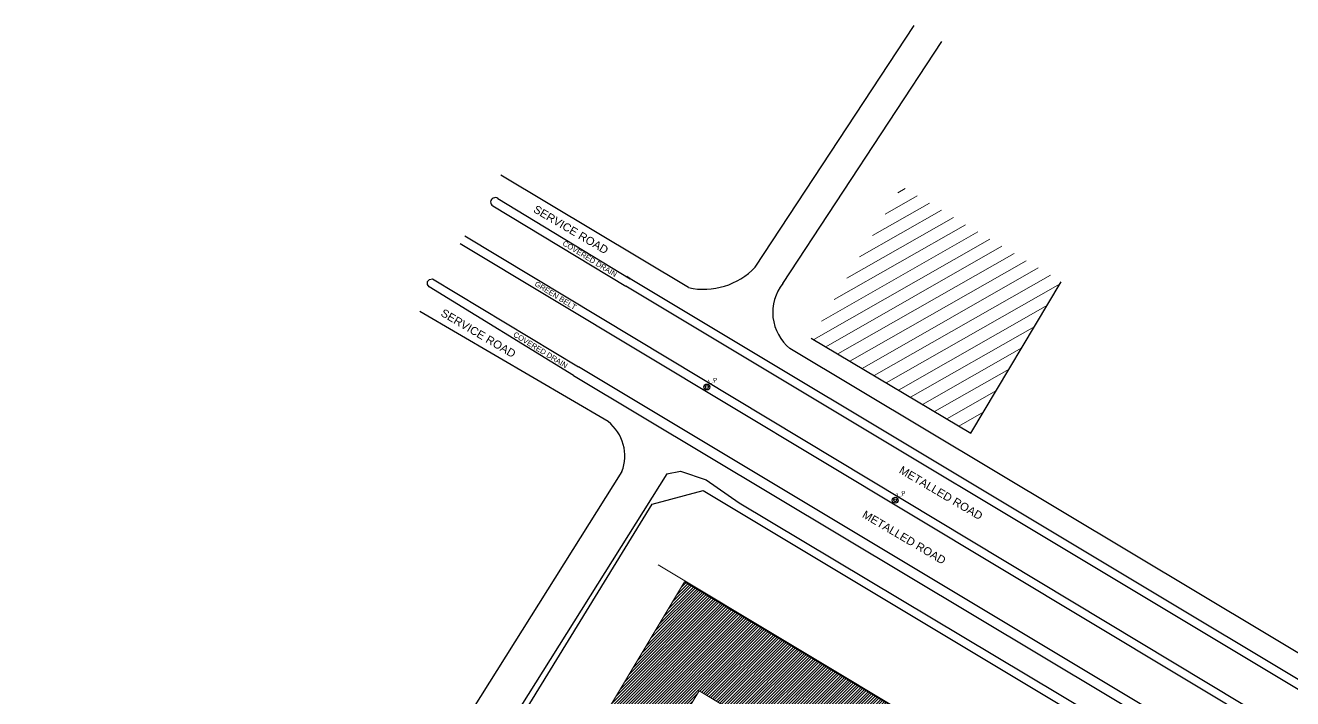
# Model space of a CAD drawing. Header units: inches. Extents: x -110725 to 51121, y 8404 to 44825.
# Drawn here: x -108909 to -101210, y 25147 to 29238 of the extents above; entities that cross this region are included whole.
import ezdxf
from ezdxf.enums import TextEntityAlignment as Align

# ---------------------------------------------------------------- set-up
doc = ezdxf.new("R2010")
doc.units = ezdxf.units.IN
doc.header["$LTSCALE"] = 0.1
doc.header["$MEASUREMENT"] = 0
for name, color, linetype in [('building', 6, 'Continuous'), ('GREEN BELT', 80, 'Continuous'), ('POLE', 7, 'Continuous'), ('road', 8, 'Continuous'), ('SEAL', 7, 'Continuous')]:
    doc.layers.add(name, color=color, linetype=linetype)
for name, color, linetype, lineweight in [('HATCH', 5, 'Continuous', 5), ('terj block plan', 30, 'Continuous', 0), ('TEXT', 3, 'Continuous', 0)]:
    doc.layers.add(name, color=color, linetype=linetype, lineweight=lineweight)
doc.styles.add('MONOTXT', font='@Arial Unicode MS')
doc.styles.get("Standard").update_dxf_attribs({"font": 'arial.ttf'})

# ---------------------------------------------------------------- blocks, each defined once
blk = doc.blocks.new('LP')
at = {"layer": 'POLE', "linetype": 'Continuous'}
for radius in [2.24, 1.12]:
    blk.add_circle((39544.58, 18392.87), radius, dxfattribs=at)
at = {"layer": 'SEAL', "color": 7, "linetype": 'Continuous', "lineweight": 25, "style": 'MONOTXT'}
blk.add_text('L.P', height=3.36, dxfattribs=at).set_placement((39550.06, 18394.6), align=Align.CENTER)

msp = doc.modelspace()

# ---------------------------------------------------------------- hatches: boundary and pattern name
at = {"layer": 'HATCH', "linetype": 'Continuous'}
h = msp.add_hatch(dxfattribs=at)
h.set_pattern_fill('ANSI31', color=8, scale=595.670875, angle=344.691365036, style=0)
h.set_pattern_definition([(29.691365, (-379106.47, -301062.32), (-36.88154, 64.682871), [])])
h.paths.add_polyline_path([(-102614.92695, 27680.29052), (-103585.31317, 28258.5609), (-104134.19222, 27337.49582), (-103163.80599, 26759.22544)])
h.paths.add_polyline_path([(-103698.45684, 27432.56277), (-103217.30889, 27166.75966), (-103153.01604, 27283.14044), (-103634.16399, 27548.94355)], flags=24)
at = {"layer": 'terj block plan', "linetype": 'Continuous'}
h = msp.add_hatch(dxfattribs=at)
h.set_pattern_fill('ANSI31', color=250, scale=100)
h.set_pattern_definition([(45, (-42678.862, 12000), (-8.8388348, 8.8388348), [])])
h.paths.add_polyline_path([(-106181.93359, 22375.85422), (-106293.03652, 22190.30912), (-106174.18858, 22119.13066), (-106341.50553, 21857.27501), (-106279.72572, 21820.27486), (-106256.60449, 21858.87796), (-106196.07669, 21822.63024), (-106286.35934, 21671.88371), (-106290.21992, 21674.19583), (-106299.4684, 21658.75349), (-105887.78451, 21412.19449), (-105878.53603, 21427.63683), (-105882.09846, 21429.77038), (-105881.62591, 21431.23581), (-105792.11392, 21580.69556), (-105729.00183, 21542.8975), (-105752.12302, 21504.29165), (-105692.92739, 21468.83918), (-105393.04065, 21969.59631), (-105297.29521, 21913.74776), (-105271.58019, 21898.29662), (-105271.58019, 21737.45053), (-105380.89269, 21737.45053), (-105380.89269, 21617.45053), (-105329.89269, 21617.45053), (-105329.89269, 21460.89746), (-105232.39269, 21460.89746), (-105232.39269, 21451.89746), (-105064.39269, 21451.89746), (-105064.39269, 21460.89746), (-104966.89269, 21460.89746), (-104966.89269, 21527.45053), (-104950.39269, 21527.45053), (-104950.39269, 21522.95053), (-104845.39269, 21522.95053), (-104845.39269, 21527.45053), (-104808.89269, 21527.45053), (-104808.89269, 21248.45053), (-104026.89269, 21248.45053), (-104026.89269, 21527.45053), (-103990.39269, 21527.45053), (-103990.39269, 21522.95053), (-103885.39269, 21522.95053), (-103885.39269, 21527.45053), (-103868.89269, 21527.45053), (-103868.89269, 21460.89746), (-103771.39269, 21460.89746), (-103771.39269, 21451.89746), (-103603.39269, 21451.89746), (-103603.39269, 21460.89746), (-103505.89269, 21460.89746), (-103505.89269, 21617.45053), (-103454.89269, 21617.45053), (-103454.89269, 21728.45053), (-102834.7655, 21728.45053), (-102834.7655, 23494.36418), (-102340.29938, 24319.92255), (-104903.74755, 25857.0419), (-105742.37073, 24454.00058), (-105612.01058, 24375.9217), (-105460.90949, 24447.24725), (-105433.51552, 24492.83848), (-105288.5427, 24406.00529), (-104815.05001, 25193.62044), (-104289.64164, 24878.92841), (-104392.14676, 24700.8616), (-103409.87137, 24112.52871), (-103553.68824, 23863.43058), (-103557.7655, 22010.34223), (-103734.6572, 21833.45053), (-103907.89269, 21833.45053), (-103907.89269, 21866.45053), (-103903.39269, 21866.45053), (-103903.39269, 22041.95053), (-103907.89269, 22041.95053), (-103907.89269, 22082.45053), (-103987.39269, 22082.45053), (-103987.39269, 22086.95053), (-104044.39269, 22086.95053), (-104044.39269, 22082.45053), (-104101.39269, 22082.45053), (-104101.39269, 22086.95053), (-104186.14269, 22086.95053), (-104186.14269, 22234.17364), (-104649.64269, 22234.17364), (-104649.64269, 22086.95053), (-104848.39269, 22086.95053), (-104848.39269, 22082.45053), (-104927.89269, 22082.45053), (-104927.89269, 21844.76308), (-105185.59938, 22000.86433), (-105110.06506, 22126.97305), (-106009.98596, 22665.99133)])

# ---------------------------------------------------------------- linework, layer by layer
at = {"layer": 'building', "linetype": 'Continuous'}
for points, elevation in [([(-103163.80599, 26759.22544), (-102614.92695, 27680.29052)], -46.10493), ([(-104134.19222, 27337.49582), (-103163.80599, 26759.22544)], -46.10493), ([(-106117.53034, 24671.64802), (-105099.67191, 26327.892), (-104791.39234, 26412.28881), (-101823.25907, 24630.21928)], 1.07221)]:
    msp.add_lwpolyline(points, dxfattribs=dict(at, elevation=elevation))
at = {"layer": 'GREEN BELT', "linetype": 'Continuous', "elevation": 6.55238}
for points in [[(-106238.2142, 27959.75644), (-93529.43276, 20306.28942), (-93195.97838, 20114.87979)], [(-93195.97838, 20114.87979), (-93012.02361, 20026.27814), (-92995.53473, 20014.59036), (-92999.13466, 20003.42417), (-93114.3777, 20008.92592), (-93683.60861, 20348.01523), (-106267.44161, 27910.4647)]]:
    msp.add_lwpolyline(points, dxfattribs=at)
at = {"layer": 'road', "linetype": 'Continuous'}
for points, elevation in [([(-104474.48422, 27767.87261), (-103508.79376, 29238.13583)], 0.11913), ([(-104306.36449, 27669.1401), (-103340.67403, 29139.40331)], 2.14442), ([(-104880.14616, 27644.15903), (-106020.27609, 28327.3069)], 0.23827), ([(-106038.86929, 28185.37589), (-105234.00091, 27698.09241), (-105255.22984, 27710.94483)], -3.33576), ([(-106067.9001, 28141.5552), (-105260.30137, 27653.15887)], -3.69316), ([(-105578.38563, 27109.72141), (-106455.06501, 27649.99651), (-106465.13152, 27662.63117), (-106466.43609, 27681.62338), (-106454.18916, 27694.35828), (-106435.37553, 27697.03344), (-105547.3429, 27162.757)], 1.42961), ([(-89917.86145, 20124.03087), (-90963.98786, 19974.6418), (-91728.2711, 19989.22794), (-92033.40057, 20014.85745), (-92209.7039, 20046.73064), (-92696.81736, 20175.53674), (-93199.94559, 20416.0489), (-105260.30137, 27653.15887)], 5.71844), ([(-89925.2213, 20175.56966), (-90967.19178, 20026.77406), (-91725.59279, 20041.24794), (-92026.57542, 20066.52914), (-92198.40049, 20097.59272), (-92678.77809, 20224.61767), (-93175.26972, 20461.95732), (-105234.00091, 27698.09241)], 5.71844), ([(-104832.11587, 27635.20798), (-104832.11587, 27635.20798)], 0.11913), ([(-105368.18321, 26830.33036), (-105368.18321, 26830.33036), (-106511.20388, 27499.36206)], 3.21662), ([(-92249.10812, 20261.40322), (-92454.2824, 20280.53774), (-93087.51199, 20578.19871), (-104263.4649, 27274.65336)], 0.23827), ([(-105578.38563, 27109.72141), (-93806.46279, 20058.33929)], 1.42961), ([(-93752.97041, 20083.63124), (-93978.60744, 20218.94372), (-105547.3429, 27162.757)], 4.40796), ([(-105284.22228, 26526.16317), (-108908.66949, 20758.75346)], 3.21662), ([(-105010.6424, 26513.70008), (-108624.83327, 20762.23016)], 3.21662), ([(-105010.6424, 26513.70008), (-104928.34341, 26528.62687), (-104773.30337, 26477.02846), (-104571.2468, 26336.76517), (-95421.51878, 20864.22481), (-94809.79489, 20463.11896)], 3.21662)]:
    msp.add_lwpolyline(points, dxfattribs=dict(at, elevation=elevation))
for centre, radius, start, end in [((-106055.41773, 28164.81241, 1169.42106), 26.39522, 51.174640374, 241.777121715), ((-104788.27468, 28069.85661, 0.11913), 435.49833, 257.821551721, 316.098417841), ((-104088.37368, 27493.27014, 2.14442), 280.0897, 141.104212892, 231.308596434), ((-105533.77521, 26620.9494, 9.88814), 266.94774, 339.202011609, 51.660773399)]:
    msp.add_arc(centre, radius, start, end, dxfattribs=at)
at = {"layer": 'terj block plan', "linetype": 'Continuous'}
for p, q in [((-104791.39234, 26412.28881, 1.07221), (-101823.25907, 24630.21928, 1.07221)), ((-105063.17948, 25959.6126, 1.07221), (-102095.04622, 24177.54307, 1.07221))]:
    msp.add_line(p, q, dxfattribs=at)
at = {"layer": 'terj block plan', "linetype": 'Continuous', "elevation": 27.16259}
for points in [[(-102340.29938, 24319.92255), (-104903.74755, 25857.0419), (-105742.37073, 24454.00058)], [(-105288.5427, 24406.00529), (-104815.05001, 25193.62044), (-104289.64164, 24878.92841)]]:
    msp.add_lwpolyline(points, dxfattribs=at)

# ---------------------------------------------------------------- block references
at = {"layer": 'building', "linetype": 'Continuous', "xscale": 8.002064570160488, "yscale": 8.002064570160488, "zscale": 8.002064570160488, "rotation": 14.69136503644292}
for p in [(-373533.78933, -195581.09476, 27.99653), (-372389.65237, -196269.51086, 23.11203)]:
    msp.add_blockref('LP', p, dxfattribs=at)

# ---------------------------------------------------------------- texts
at = {"layer": 'TEXT', "color": 7, "linetype": 'Continuous', "lineweight": 25}
for s, height, rotation, p in [('SERVICE ROAD', 48.6116571, 329.43719354, (-105827.33768, 28106.49427)), ('COVERED DRAIN', 32.4077714, 328.372356498, (-105648.63424, 27904.99414)), ('GREEN BELT', 32.407771, 328.372356498, (-105818.20271, 27657.99548)), ('SERVICE ROAD', 48.6116571, 329.43719354, (-106389.88884, 27476.64034)), ('COVERED DRAIN', 32.4077714, 328.372356498, (-105947.95346, 27350.59937)), ('METALLED ROAD ', 48.6116571, 329.43719354, (-103605.17393, 26521.59963)), ('METALLED ROAD ', 48.6116571, 329.43719354, (-103829.13173, 26251.54748))]:
    msp.add_text(s, height=height, rotation=rotation, dxfattribs=at).set_placement(p)

doc.saveas('drawing.dxf')
